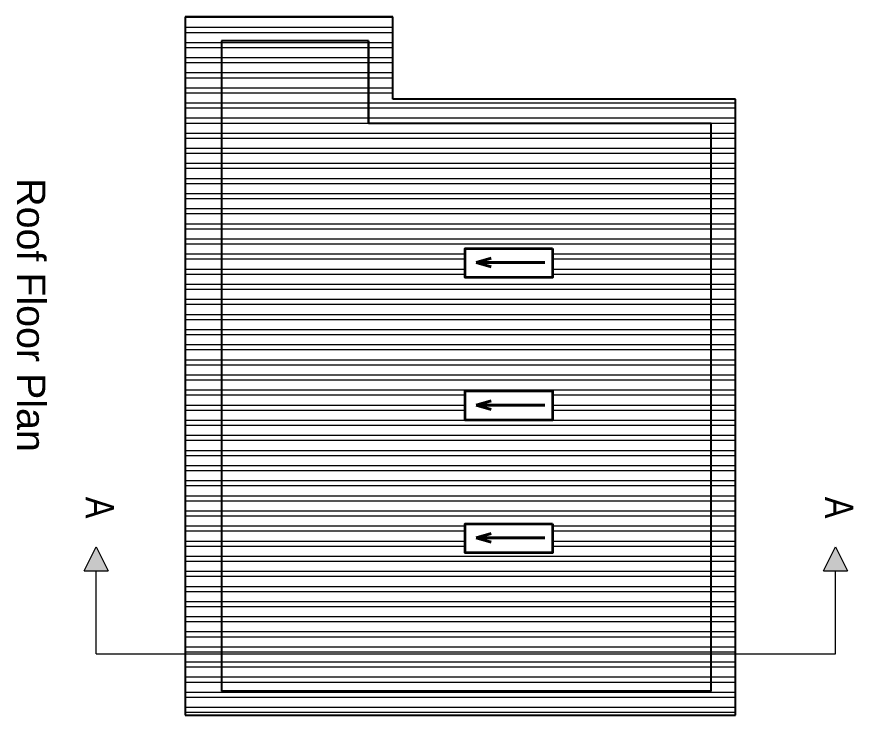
# Model space of a CAD drawing. Header units: inches. Extents: x 376358 to 406049, y -63575 to -53607.
# Drawn here: x 402745.7 to 403160.7, y -60099.4 to -59752.7 of the extents above; entities that cross this region are included whole.
import ezdxf

# ---------------------------------------------------------------- set-up
doc = ezdxf.new("R2010")
doc.units = ezdxf.units.IN
doc.header["$LTSCALE"] = 2
doc.header["$MEASUREMENT"] = 0
doc.layers.get('0').update_dxf_attribs({"linetype": 'CONTINUOUS'})
for name, color, linetype, lineweight in [('DIM_LINE', 173, 'CONTINUOUS', 20), ('door', 20, 'CONTINUOUS', 35), ('WALL - A', 1, 'CONTINUOUS', 40)]:
    doc.layers.add(name, color=color, linetype=linetype, lineweight=lineweight)
doc.styles.get("Standard").update_dxf_attribs({"font": 'ARIALN.TTF'})
pattern_1 = [(360, (463280.713, 339579.583), (1e-15, 7.5), []), (360, (463283.213, 339577.083), (1e-15, 7.5), [])]

msp = doc.modelspace()

# ---------------------------------------------------------------- hatches: boundary and pattern name
at = {"linetype": 'ByBlock', "lineweight": 5}
for points in [[(402785.16, -60015.78), (402779.16, -60027.78), (402791.16, -60027.78)], [(403151.9, -60015.78), (403145.9, -60027.78), (403157.9, -60027.78)]]:
    msp.add_hatch(color=7, dxfattribs=at).paths.add_polyline_path(points)
at = {"layer": 'DIM_LINE'}
h = msp.add_hatch(dxfattribs=at)
h.set_pattern_fill('ANSI32', color=256, scale=20, angle=-45)
h.set_pattern_definition(pattern_1)
h.paths.add_polyline_path([(403102.25, -60099.42), (403102.25, -59793.65), (402932.25, -59793.65), (402932.25, -59752.65), (402829.25, -59752.65), (402829.25, -60099.42)])
h.paths.add_polyline_path([(403090.25, -59805.65), (403090.25, -60087.42), (402847.25, -60087.42), (402847.25, -59764.65), (402920.25, -59764.65), (402920.25, -59805.65)], flags=16)
h.paths.add_polyline_path([(403011.46, -59867.65), (403011.46, -59882.1), (402968.13, -59882.1), (402968.13, -59867.65)], flags=0)
h.paths.add_polyline_path([(403011.46, -59938.44), (403011.46, -59952.89), (402968.13, -59952.89), (402968.13, -59938.44)], flags=0)
h.paths.add_polyline_path([(403011.46, -60004.33), (403011.46, -60018.78), (402968.13, -60018.78), (402968.13, -60004.33)], flags=0)
h = msp.add_hatch(dxfattribs=at)
h.set_pattern_fill('ANSI32', color=256, scale=20, angle=-45)
h.set_pattern_definition(pattern_1)
h.paths.add_polyline_path([(402920.25, -59805.65), (402920.25, -59764.65), (402847.25, -59764.65), (402847.25, -60087.42), (403090.25, -60087.42), (403090.25, -59805.65)])
h.paths.add_polyline_path([(403011.46, -59867.65), (403011.46, -59882.1), (402968.13, -59882.1), (402968.13, -59867.65)], flags=16)
h.paths.add_polyline_path([(403011.46, -59938.44), (403011.46, -59952.89), (402968.13, -59952.89), (402968.13, -59938.44)], flags=16)
h.paths.add_polyline_path([(403011.46, -60004.33), (403011.46, -60018.78), (402968.13, -60018.78), (402968.13, -60004.33)], flags=16)

# ---------------------------------------------------------------- linework, layer by layer
at = {"ltscale": 0.5}
for p, q in [((402932.25, -59752.65), (402829.25, -59752.65)), ((402829.25, -59752.65), (402829.25, -60099.42)), ((402932.25, -59793.65), (402932.25, -59752.65)), ((402920.25, -59764.65), (402847.25, -59764.65)), ((402847.25, -59764.65), (402847.25, -60087.42)), ((402920.25, -59764.65), (402847.25, -59764.65)), ((402847.25, -59764.65), (402847.25, -60087.42)), ((402920.25, -59764.65), (402920.25, -59805.65)), ((402920.25, -59805.65), (402920.25, -59764.65)), ((403102.25, -59793.65), (402932.25, -59793.65)), ((403102.25, -60099.42), (403102.25, -59793.65)), ((403090.25, -59805.65), (402920.25, -59805.65)), ((403090.25, -59805.65), (402920.25, -59805.65)), ((403090.25, -60087.42), (403090.25, -59805.65)), ((403090.25, -60087.42), (403090.25, -59805.65)), ((403090.25, -60087.42), (402847.25, -60087.42)), ((402847.25, -60087.42), (403090.25, -60087.42)), ((402829.25, -60099.42), (403102.25, -60099.42))]:
    msp.add_line(p, q, dxfattribs=at)
at = {"color": 7, "linetype": 'ByBlock', "lineweight": 5}
for p, q in [((402779.16, -60027.78), (402785.16, -60015.78)), ((402785.16, -60015.78), (402791.16, -60027.78)), ((403145.9, -60027.78), (403151.9, -60015.78)), ((403151.9, -60015.78), (403157.9, -60027.78)), ((402779.16, -60027.78), (402791.16, -60027.78)), ((402785.16, -60068.95), (402785.16, -60027.78)), ((403145.9, -60027.78), (403157.9, -60027.78)), ((403151.9, -60068.95), (403151.9, -60027.78)), ((402785.16, -60068.95), (403151.9, -60068.95))]:
    msp.add_line(p, q, dxfattribs=at)
at = {"layer": 'DIM_LINE'}
for points in [[(402968.13, -59867.65), (402968.13, -59882.1), (403011.46, -59882.1), (403011.46, -59867.65)], [(402968.13, -59938.44), (402968.13, -59952.89), (403011.46, -59952.89), (403011.46, -59938.44)], [(402968.13, -60004.33), (402968.13, -60018.78), (403011.46, -60018.78), (403011.46, -60004.33)]]:
    msp.add_lwpolyline(points, close=True, dxfattribs=at)
at = {"layer": 'door', "ltscale": 0.5}
for points in [[(403011.46, -59867.65), (403011.46, -59882.1), (402968.13, -59882.1), (402968.13, -59867.65)], [(403011.46, -59938.44), (403011.46, -59952.89), (402968.13, -59952.89), (402968.13, -59938.44)], [(403011.46, -60004.33), (403011.46, -60018.78), (402968.13, -60018.78), (402968.13, -60004.33)]]:
    msp.add_lwpolyline(points, close=True, dxfattribs=at)
at = {"layer": 'WALL - A'}
for p, q in [((402973.72, -59874.68), (402981.01, -59872.56)), ((403007.69, -59874.68), (402973.72, -59874.68)), ((402973.72, -59874.68), (402981.01, -59876.81)), ((402973.72, -59945.47), (402981.01, -59943.35)), ((403007.69, -59945.47), (402973.72, -59945.47)), ((402973.72, -59945.47), (402981.01, -59947.6)), ((402973.72, -60011.36), (402981.01, -60009.24)), ((403007.69, -60011.36), (402973.72, -60011.36)), ((402973.72, -60011.36), (402981.01, -60013.49))]:
    msp.add_line(p, q, dxfattribs=at)

# ---------------------------------------------------------------- texts
at = {"color": 7, "linetype": 'ByBlock', "lineweight": 5, "char_height": 14, "rotation": 270}
for s, insert, width, attachment_point in [('{\\fArial CE|b0|i0|c0|p34;Roof\\fArial CE|b0|i0|c238|p34; Floor Plan}', (402752.85, -59900.73), 235.547, 5), ('A', (402779.98, -60001.68), 26.5803, 9), ('A', (403146.71, -60001.68), 26.5803, 9)]:
    msp.add_mtext(s, dxfattribs=dict(at, insert=insert, width=width, attachment_point=attachment_point))

doc.saveas('drawing.dxf')
